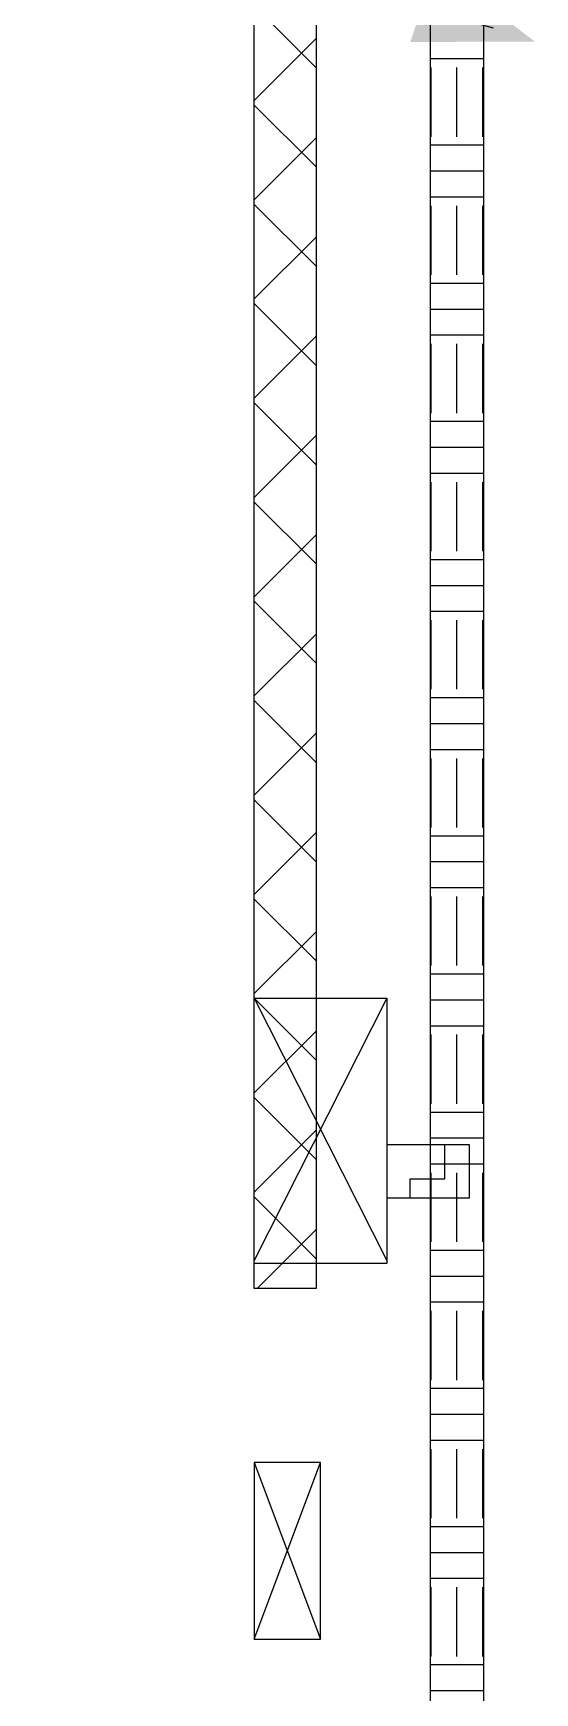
# Model space of a CAD drawing. Header units: millimetres. Extents: x -3262 to 109714, y 0 to 217318.
# Drawn here: x 66366 to 67501, y 194763 to 198517 of the extents above; entities that cross this region are included whole.
import ezdxf

# ---------------------------------------------------------------- set-up
doc = ezdxf.new("R2010")
doc.units = ezdxf.units.MM
doc.header["$LTSCALE"] = 100
for name, color, linetype in [('ByLayer', 2, 'Continuous'), ('EL6131--_ENERGIEBEDR (1996)', 2, 'Continuous'), ('EL6131--_GEBOUWINST (1996)', 2, 'Continuous'), ('EL6131--_WG', 3, 'Continuous')]:
    doc.layers.add(name, color=color, linetype=linetype)

# ---------------------------------------------------------------- blocks, each defined once
blk = doc.blocks.new('PIJL-UIT')
at = {"layer": 'ByLayer', "color": 2}
blk.add_line((0, 0), (2.92, 10.41), dxfattribs=at)
blk.add_solid([(3.228, 11.35), (1.515, 9.111), (3.239, 8.536)], dxfattribs=at)
blk = doc.blocks.new('NV-1')
at = {"layer": 'ByLayer'}
for p, q in [((0, 4), (7.91, 0)), ((0, 0), (7.91, 4))]:
    blk.add_line(p, q, dxfattribs=at)
blk.add_lwpolyline([(0, 0), (8, 0), (8, 4), (0, 4)], close=True, dxfattribs=at)
blk = doc.blocks.new('*X115')
at = {"color": 0}
for p, q in [((38984.9, 13549.6), (38851.3, 13683.2)), ((38918.9, 13549.6), (39058.9, 13689.6)), ((39209.4, 13549.6), (39069.4, 13689.6)), ((39143.4, 13549.6), (39283.4, 13689.6)), ((39433.9, 13549.6), (39293.9, 13689.6)), ((39367.9, 13549.6), (39507.9, 13689.6)), ((39658.4, 13549.6), (39518.4, 13689.6)), ((39592.4, 13549.6), (39732.4, 13689.6)), ((39882.9, 13549.6), (39742.9, 13689.6)), ((39816.9, 13549.6), (39956.9, 13689.6)), ((40107.4, 13549.6), (39967.4, 13689.6)), ((40041.4, 13549.6), (40181.4, 13689.6)), ((40331.9, 13549.6), (40191.9, 13689.6)), ((40265.9, 13549.6), (40405.9, 13689.6)), ((40556.4, 13549.6), (40416.4, 13689.6)), ((40490.4, 13549.6), (40630.4, 13689.6)), ((40780.9, 13549.6), (40640.9, 13689.6)), ((40714.9, 13549.6), (40854.9, 13689.6)), ((41005.4, 13549.6), (40865.4, 13689.6)), ((40939.4, 13549.6), (41079.4, 13689.6)), ((41229.9, 13549.6), (41089.9, 13689.6)), ((41163.9, 13549.6), (41303.9, 13689.6)), ((41454.4, 13549.6), (41314.4, 13689.6)), ((41388.4, 13549.6), (41528.4, 13689.6)), ((41678.9, 13549.6), (41538.9, 13689.6)), ((41612.9, 13549.6), (41752.9, 13689.6)), ((41903.4, 13549.6), (41763.4, 13689.6)), ((41837.4, 13549.6), (41977.4, 13689.6)), ((42127.9, 13549.6), (41987.9, 13689.6)), ((42062, 13549.6), (42202, 13689.6)), ((42352.5, 13549.6), (42212.5, 13689.6)), ((42286.5, 13549.6), (42426.5, 13689.6)), ((42577, 13549.6), (42437, 13689.6)), ((42511, 13549.6), (42651, 13689.6)), ((42801.5, 13549.6), (42661.5, 13689.6)), ((42735.5, 13549.6), (42875.5, 13689.6)), ((43026, 13549.6), (42886, 13689.6)), ((42960, 13549.6), (43100, 13689.6)), ((43250.5, 13549.6), (43110.5, 13689.6)), ((43184.5, 13549.6), (43324.5, 13689.6)), ((43475, 13549.6), (43335, 13689.6)), ((43409, 13549.6), (43549, 13689.6)), ((43699.5, 13549.6), (43559.5, 13689.6)), ((43633.5, 13549.6), (43773.5, 13689.6)), ((43924, 13549.6), (43784, 13689.6)), ((43858, 13549.6), (43998, 13689.6)), ((44148.5, 13549.6), (44008.5, 13689.6)), ((44082.5, 13549.6), (44222.5, 13689.6)), ((44373, 13549.6), (44233, 13689.6)), ((44307, 13549.6), (44447, 13689.6)), ((44597.5, 13549.6), (44457.5, 13689.6)), ((44531.5, 13549.6), (44671.5, 13689.6)), ((44822, 13549.6), (44682, 13689.6)), ((44756, 13549.6), (44896, 13689.6)), ((45046.5, 13549.6), (44906.5, 13689.6)), ((44980.5, 13549.6), (45120.5, 13689.6)), ((45271, 13549.6), (45131, 13689.6)), ((45205, 13549.6), (45345, 13689.6)), ((45495.5, 13549.6), (45355.5, 13689.6)), ((45429.6, 13549.6), (45569.6, 13689.6)), ((45720, 13549.6), (45580, 13689.6)), ((45654.1, 13549.6), (45794.1, 13689.6)), ((45944.6, 13549.6), (45804.6, 13689.6)), ((45878.6, 13549.6), (46018.6, 13689.6)), ((46169.1, 13549.6), (46029.1, 13689.6)), ((46103.1, 13549.6), (46243.1, 13689.6)), ((46393.6, 13549.6), (46253.6, 13689.6)), ((46327.6, 13549.6), (46467.6, 13689.6)), ((46618.1, 13549.6), (46478.1, 13689.6)), ((46552.1, 13549.6), (46692.1, 13689.6)), ((46842.6, 13549.6), (46702.6, 13689.6)), ((46776.6, 13549.6), (46916.6, 13689.6)), ((47048.4, 13568.4), (46927.1, 13689.6)), ((47001.1, 13549.6), (47048.4, 13596.9))]:
    blk.add_line(p, q, dxfattribs=at)
blk = doc.blocks.new('*X111')
at = {"color": 0}
for p, q in [((36875, 13203.1), (36875, 13243.5)), ((36796.9, 13203.1), (36875, 13203.1)), ((36796.9, 13125), (36796.9, 13203.1)), ((36740.4, 13125), (36796.9, 13125)), ((36875, 13125), (36927.4, 13125)), ((36875, 13123.5), (36875, 13125))]:
    blk.add_line(p, q, dxfattribs=at)
blk = doc.blocks.new('*X118')
at = {"color": 0}
for p, q in [((37734.4, 13123.5), (37734.4, 13243.5)), ((37793, 13123.5), (37793, 13243.5)), ((37812.5, 13242.2), (37968.8, 13242.2)), ((37988.3, 13123.5), (37988.3, 13243.5)), ((38046.9, 13123.5), (38046.9, 13243.5)), ((38105.5, 13123.5), (38105.5, 13243.5)), ((38125, 13242.2), (38281.2, 13242.2)), ((38300.8, 13123.5), (38300.8, 13243.5)), ((38359.4, 13123.5), (38359.4, 13243.5)), ((38418, 13123.5), (38418, 13243.5)), ((38437.5, 13242.2), (38593.8, 13242.2)), ((38613.3, 13123.5), (38613.3, 13243.5)), ((38671.9, 13123.5), (38671.9, 13243.5)), ((38730.5, 13123.5), (38730.5, 13243.5)), ((38750, 13242.2), (38906.2, 13242.2)), ((38925.8, 13123.5), (38925.8, 13243.5)), ((38984.4, 13123.5), (38984.4, 13243.5)), ((39043, 13123.5), (39043, 13243.5)), ((39062.5, 13242.2), (39218.8, 13242.2)), ((39238.3, 13123.5), (39238.3, 13243.5)), ((39296.9, 13123.5), (39296.9, 13243.5)), ((39355.5, 13123.5), (39355.5, 13243.5)), ((39375, 13242.2), (39531.2, 13242.2)), ((39550.8, 13123.5), (39550.8, 13243.5)), ((39609.4, 13123.5), (39609.4, 13243.5)), ((39668, 13123.5), (39668, 13243.5)), ((39687.5, 13242.2), (39843.8, 13242.2)), ((39863.3, 13123.5), (39863.3, 13243.5)), ((39921.9, 13123.5), (39921.9, 13243.5)), ((39980.5, 13123.5), (39980.5, 13243.5)), ((40000, 13242.2), (40156.2, 13242.2)), ((40175.8, 13123.5), (40175.8, 13243.5)), ((40234.4, 13123.5), (40234.4, 13243.5)), ((40293, 13123.5), (40293, 13243.5)), ((40312.5, 13242.2), (40468.8, 13242.2)), ((40488.3, 13123.5), (40488.3, 13243.5)), ((40546.9, 13123.5), (40546.9, 13243.5)), ((40605.5, 13123.5), (40605.5, 13243.5)), ((40625, 13242.2), (40781.2, 13242.2)), ((40800.8, 13123.5), (40800.8, 13243.5)), ((40859.4, 13123.5), (40859.4, 13243.5)), ((40918, 13123.5), (40918, 13243.5)), ((40937.5, 13242.2), (41093.8, 13242.2)), ((41113.3, 13123.5), (41113.3, 13243.5)), ((41171.9, 13123.5), (41171.9, 13243.5)), ((41230.5, 13123.5), (41230.5, 13243.5)), ((41250, 13242.2), (41406.2, 13242.2)), ((41425.8, 13123.5), (41425.8, 13243.5)), ((37812.5, 13183.6), (37968.8, 13183.6)), ((38125, 13183.6), (38281.2, 13183.6)), ((38437.5, 13183.6), (38593.8, 13183.6)), ((38750, 13183.6), (38906.2, 13183.6)), ((39062.5, 13183.6), (39218.8, 13183.6)), ((39375, 13183.6), (39531.2, 13183.6)), ((39687.5, 13183.6), (39843.8, 13183.6)), ((40000, 13183.6), (40156.2, 13183.6)), ((40312.5, 13183.6), (40468.8, 13183.6)), ((40625, 13183.6), (40781.2, 13183.6)), ((40937.5, 13183.6), (41093.8, 13183.6)), ((41250, 13183.6), (41406.2, 13183.6)), ((37812.5, 13125), (37968.8, 13125)), ((38125, 13125), (38281.2, 13125)), ((38437.5, 13125), (38593.8, 13125)), ((38750, 13125), (38906.2, 13125)), ((39062.5, 13125), (39218.8, 13125)), ((39375, 13125), (39531.2, 13125)), ((39687.5, 13125), (39843.8, 13125)), ((40000, 13125), (40156.2, 13125)), ((40312.5, 13125), (40468.8, 13125)), ((40625, 13125), (40781.2, 13125)), ((40937.5, 13125), (41093.8, 13125)), ((41250, 13125), (41406.2, 13125))]:
    blk.add_line(p, q, dxfattribs=at)
blk = doc.blocks.new('E00112')
at = {"color": 0, "linetype": 'Continuous'}
for p, q in [((0, 1), (-1, 1)), ((-1, 1), (-1, 0)), ((-1, 0), (0, 1)), ((-1, 1), (0, 0)), ((0, 0), (0, 1)), ((-1, 0), (0, 0))]:
    blk.add_line(p, q, dxfattribs=at)

msp = doc.modelspace()

# ---------------------------------------------------------------- linework, layer by layer
at = {"layer": 'EL6131--_ENERGIEBEDR (1996)'}
for points in [[(67384.5, 205065.4), (67384.5, 192433.6), (67264.5, 192433.6), (67264.5, 205065.4)], [(67165.6, 195882.4), (67352.6, 195882.4), (67352.6, 196002.4), (67165.6, 196002.4)]]:
    msp.add_lwpolyline(points, close=True, dxfattribs=at)
at = {"layer": 'EL6131--_GEBOUWINST (1996)', "color": 2, "linetype": 'Continuous'}
msp.add_lwpolyline([(66865.6, 195677.1), (66865.6, 203874.1), (67005.6, 203874.1), (67005.6, 195677.1)], close=True, dxfattribs=at)

# ---------------------------------------------------------------- block references
at = {"layer": 'EL6131--_ENERGIEBEDR (1996)', "color": 1, "linetype": 'Continuous'}
for name, p, rotation in [('*X118', (80508, 157032.6), 90), ('*X111', (104093.1, 209127.4), 180)]:
    msp.add_blockref(name, p, dxfattribs=dict(at, rotation=rotation))
at = {"layer": 'EL6131--_ENERGIEBEDR (1996)', "color": 1, "linetype": 'Continuous', "xscale": 100, "yscale": 100, "zscale": 100, "rotation": 270}
msp.add_blockref('PIJL-UIT', (66365.6, 198820.7), dxfattribs=at)
at = {"layer": 'EL6131--_ENERGIEBEDR (1996)', "color": 2, "linetype": 'Continuous', "xscale": -75, "yscale": 75, "zscale": 75, "rotation": 90}
msp.add_blockref('NV-1', (67165.6, 196333.6), dxfattribs=at)
at = {"layer": 'EL6131--_GEBOUWINST (1996)', "color": 1, "linetype": 'Continuous', "rotation": 90}
msp.add_blockref('*X115', (80555.3, 156825.7), dxfattribs=at)
at = {"layer": 'EL6131--_WG', "xscale": 150, "yscale": 400, "zscale": 150}
msp.add_blockref('E00112', (67015.6, 194883.9), dxfattribs=at)

doc.saveas('drawing.dxf')
